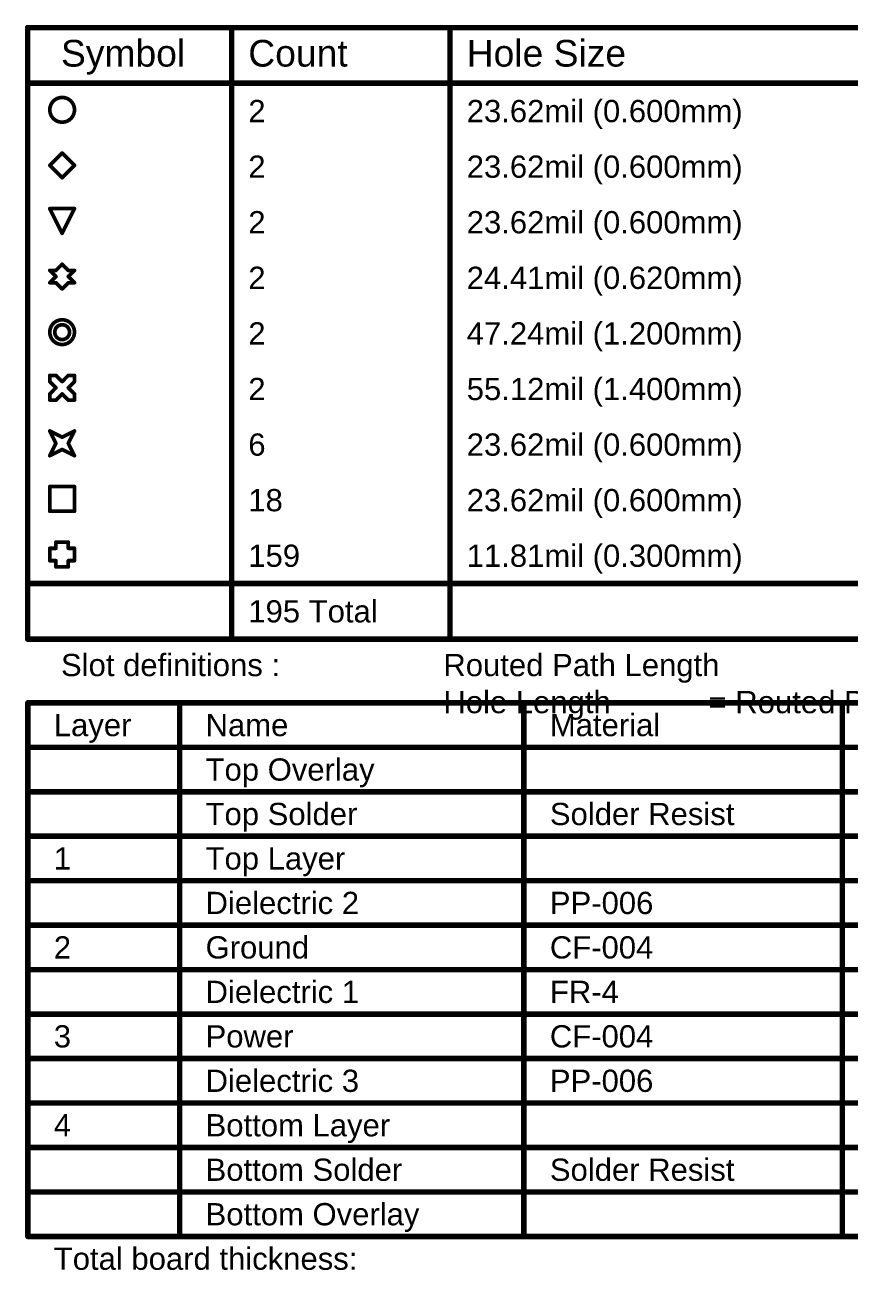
# Model space of a CAD drawing. Header units: inches. Extents: x -5 to 501, y -9 to 81.
# Drawn here: x 128.8 to 185.4, y -4 to 81.4 of the extents above; entities that cross this region are included whole.
import ezdxf

# ---------------------------------------------------------------- set-up
doc = ezdxf.new("R2010")
doc.units = ezdxf.units.IN
doc.layers.add('Drill Drawing', color=1, linetype='Continuous')
doc.layers.add('Fabrication', color=76, linetype='Continuous')
doc.styles.add('Arial', font='', dxfattribs={"height": 0.2})
doc.styles.get('Arial').set_extended_font_data('Arial')

msp = doc.modelspace()

# ---------------------------------------------------------------- linework, layer by layer
at = {"layer": 'Drill Drawing'}
for points in [[(129.019, 81.177, 0.381, 0.381, 0), (500.566, 81.177, 0.381, 0.381, 0)], [(129.019, 39.267, 0.381, 0.381, 0), (129.019, 81.177, 0.381, 0.381, 0)], [(143.012, 39.267, 0.381, 0.381, 0), (143.012, 81.177, 0.381, 0.381, 0)], [(157.994, 39.267, 0.381, 0.381, 0), (157.994, 81.177, 0.381, 0.381, 0)], [(129.019, 77.367, 0.381, 0.381, 0), (500.566, 77.367, 0.381, 0.381, 0)], [(130.538, 71.737, 0.254, 0.254, 0), (131.385, 72.583, 0.254, 0.254, 0)], [(131.385, 72.583, 0.254, 0.254, 0), (132.231, 71.737, 0.254, 0.254, 0)], [(130.538, 71.737, 0.254, 0.254, 0), (131.385, 70.89, 0.254, 0.254, 0)], [(131.385, 70.89, 0.254, 0.254, 0), (132.231, 71.737, 0.254, 0.254, 0)], [(130.538, 68.773, 0.254, 0.254, 0), (132.231, 68.773, 0.254, 0.254, 0)], [(130.538, 68.773, 0.254, 0.254, 0), (131.385, 67.08, 0.254, 0.254, 0)], [(131.385, 67.08, 0.254, 0.254, 0), (132.231, 68.773, 0.254, 0.254, 0)], [(130.961, 64.54, 0.254, 0.254, 0), (131.385, 64.963, 0.254, 0.254, 0)], [(131.385, 64.963, 0.254, 0.254, 0), (131.808, 64.54, 0.254, 0.254, 0)], [(130.538, 64.54, 0.254, 0.254, 0), (130.961, 64.117, 0.254, 0.254, 0)], [(130.538, 64.54, 0.254, 0.254, 0), (130.961, 64.54, 0.254, 0.254, 0)], [(130.538, 63.693, 0.254, 0.254, 0), (130.961, 64.117, 0.254, 0.254, 0)], [(131.808, 64.54, 0.254, 0.254, 0), (132.231, 64.54, 0.254, 0.254, 0)], [(131.808, 64.117, 0.254, 0.254, 0), (132.231, 64.54, 0.254, 0.254, 0)], [(131.808, 64.117, 0.254, 0.254, 0), (132.231, 63.693, 0.254, 0.254, 0)], [(130.538, 63.693, 0.254, 0.254, 0), (130.961, 63.693, 0.254, 0.254, 0)], [(130.961, 63.693, 0.254, 0.254, 0), (131.385, 63.27, 0.254, 0.254, 0)], [(131.385, 63.27, 0.254, 0.254, 0), (131.808, 63.693, 0.254, 0.254, 0)], [(131.808, 63.693, 0.254, 0.254, 0), (132.231, 63.693, 0.254, 0.254, 0)], [(130.538, 56.92, 0.254, 0.254, 0), (130.538, 57.343, 0.254, 0.254, 0)], [(130.538, 57.343, 0.254, 0.254, 0), (130.961, 57.343, 0.254, 0.254, 0)], [(130.961, 57.343, 0.254, 0.254, 0), (131.385, 56.92, 0.254, 0.254, 0)], [(131.385, 56.92, 0.254, 0.254, 0), (131.808, 57.343, 0.254, 0.254, 0)], [(131.808, 57.343, 0.254, 0.254, 0), (132.231, 57.343, 0.254, 0.254, 0)], [(132.231, 56.92, 0.254, 0.254, 0), (132.231, 57.343, 0.254, 0.254, 0)], [(130.538, 56.92, 0.254, 0.254, 0), (130.961, 56.497, 0.254, 0.254, 0)], [(130.538, 56.073, 0.254, 0.254, 0), (130.961, 56.497, 0.254, 0.254, 0)], [(131.808, 56.497, 0.254, 0.254, 0), (132.231, 56.92, 0.254, 0.254, 0)], [(131.808, 56.497, 0.254, 0.254, 0), (132.231, 56.073, 0.254, 0.254, 0)], [(130.538, 55.65, 0.254, 0.254, 0), (130.538, 56.073, 0.254, 0.254, 0)], [(130.538, 55.65, 0.254, 0.254, 0), (130.961, 55.65, 0.254, 0.254, 0)], [(130.961, 55.65, 0.254, 0.254, 0), (131.385, 56.073, 0.254, 0.254, 0)], [(131.385, 56.073, 0.254, 0.254, 0), (131.808, 55.65, 0.254, 0.254, 0)], [(131.808, 55.65, 0.254, 0.254, 0), (132.231, 55.65, 0.254, 0.254, 0)], [(132.231, 55.65, 0.254, 0.254, 0), (132.231, 56.073, 0.254, 0.254, 0)], [(130.538, 53.533, 0.254, 0.254, 0), (131.385, 53.11, 0.254, 0.254, 0)], [(130.538, 53.533, 0.254, 0.254, 0), (130.961, 52.687, 0.254, 0.254, 0)], [(131.385, 53.11, 0.254, 0.254, 0), (132.231, 53.533, 0.254, 0.254, 0)], [(131.808, 52.687, 0.254, 0.254, 0), (132.231, 53.533, 0.254, 0.254, 0)], [(130.538, 51.84, 0.254, 0.254, 0), (130.961, 52.687, 0.254, 0.254, 0)], [(130.538, 51.84, 0.254, 0.254, 0), (131.385, 52.263, 0.254, 0.254, 0)], [(131.385, 52.263, 0.254, 0.254, 0), (132.231, 51.84, 0.254, 0.254, 0)], [(131.808, 52.687, 0.254, 0.254, 0), (132.231, 51.84, 0.254, 0.254, 0)], [(130.538, 49.723, 0.254, 0.254, 0), (132.231, 49.723, 0.254, 0.254, 0)], [(130.538, 48.03, 0.254, 0.254, 0), (130.538, 49.723, 0.254, 0.254, 0)], [(132.231, 48.03, 0.254, 0.254, 0), (132.231, 49.723, 0.254, 0.254, 0)], [(130.538, 48.03, 0.254, 0.254, 0), (132.231, 48.03, 0.254, 0.254, 0)], [(130.538, 44.643, 0.254, 0.254, 0), (130.538, 45.49, 0.254, 0.254, 0)], [(130.538, 45.49, 0.254, 0.254, 0), (130.961, 45.49, 0.254, 0.254, 0)], [(130.961, 45.49, 0.254, 0.254, 0), (130.961, 45.913, 0.254, 0.254, 0)], [(130.961, 45.913, 0.254, 0.254, 0), (131.808, 45.913, 0.254, 0.254, 0)], [(131.808, 45.49, 0.254, 0.254, 0), (131.808, 45.913, 0.254, 0.254, 0)], [(131.808, 45.49, 0.254, 0.254, 0), (132.231, 45.49, 0.254, 0.254, 0)], [(132.231, 44.643, 0.254, 0.254, 0), (132.231, 45.49, 0.254, 0.254, 0)], [(130.538, 44.643, 0.254, 0.254, 0), (130.961, 44.643, 0.254, 0.254, 0)], [(130.961, 44.22, 0.254, 0.254, 0), (130.961, 44.643, 0.254, 0.254, 0)], [(131.808, 44.643, 0.254, 0.254, 0), (132.231, 44.643, 0.254, 0.254, 0)], [(131.808, 44.22, 0.254, 0.254, 0), (131.808, 44.643, 0.254, 0.254, 0)], [(130.961, 44.22, 0.254, 0.254, 0), (131.808, 44.22, 0.254, 0.254, 0)], [(129.019, 43.077, 0.381, 0.381, 0), (500.566, 43.077, 0.381, 0.381, 0)], [(129.019, 39.267, 0.381, 0.381, 0), (500.566, 39.267, 0.381, 0.381, 0)]]:
    msp.add_lwpolyline(points, format="xyseb", dxfattribs=at)
for points in [[(128.924, 81.177, 0.191, 0.191, 1), (129.115, 81.177, 0.191, 0.191, 1)], [(128.924, 81.177, 0.191, 0.191, 1), (129.115, 81.177, 0.191, 0.191, 1)], [(142.916, 81.177, 0.191, 0.191, 1), (143.107, 81.177, 0.191, 0.191, 1)], [(157.898, 81.177, 0.191, 0.191, 1), (158.089, 81.177, 0.191, 0.191, 1)], [(128.924, 77.367, 0.191, 0.191, 1), (129.115, 77.367, 0.191, 0.191, 1)], [(132.231, 75.547, 0.254, 0.254, 1), (130.538, 75.547, 0.254, 0.254, 1)], [(130.475, 75.547, 0.127, 0.127, 1), (130.602, 75.547, 0.127, 0.127, 1)], [(132.168, 75.547, 0.127, 0.127, 1), (132.295, 75.547, 0.127, 0.127, 1)], [(131.321, 72.583, 0.127, 0.127, 1), (131.448, 72.583, 0.127, 0.127, 1)], [(131.321, 72.583, 0.127, 0.127, 1), (131.448, 72.583, 0.127, 0.127, 1)], [(130.475, 71.737, 0.127, 0.127, 1), (130.602, 71.737, 0.127, 0.127, 1)], [(130.475, 71.737, 0.127, 0.127, 1), (130.602, 71.737, 0.127, 0.127, 1)], [(132.168, 71.737, 0.127, 0.127, 1), (132.295, 71.737, 0.127, 0.127, 1)], [(132.168, 71.737, 0.127, 0.127, 1), (132.295, 71.737, 0.127, 0.127, 1)], [(131.321, 70.89, 0.127, 0.127, 1), (131.448, 70.89, 0.127, 0.127, 1)], [(131.321, 70.89, 0.127, 0.127, 1), (131.448, 70.89, 0.127, 0.127, 1)], [(130.475, 68.773, 0.127, 0.127, 1), (130.602, 68.773, 0.127, 0.127, 1)], [(130.475, 68.773, 0.127, 0.127, 1), (130.602, 68.773, 0.127, 0.127, 1)], [(132.168, 68.773, 0.127, 0.127, 1), (132.295, 68.773, 0.127, 0.127, 1)], [(132.168, 68.773, 0.127, 0.127, 1), (132.295, 68.773, 0.127, 0.127, 1)], [(131.321, 67.08, 0.127, 0.127, 1), (131.448, 67.08, 0.127, 0.127, 1)], [(131.321, 67.08, 0.127, 0.127, 1), (131.448, 67.08, 0.127, 0.127, 1)], [(131.321, 64.963, 0.127, 0.127, 1), (131.448, 64.963, 0.127, 0.127, 1)], [(131.321, 64.963, 0.127, 0.127, 1), (131.448, 64.963, 0.127, 0.127, 1)], [(130.475, 64.54, 0.127, 0.127, 1), (130.602, 64.54, 0.127, 0.127, 1)], [(130.475, 64.54, 0.127, 0.127, 1), (130.602, 64.54, 0.127, 0.127, 1)], [(130.898, 64.54, 0.127, 0.127, 1), (131.025, 64.54, 0.127, 0.127, 1)], [(130.898, 64.54, 0.127, 0.127, 1), (131.025, 64.54, 0.127, 0.127, 1)], [(130.898, 64.117, 0.127, 0.127, 1), (131.025, 64.117, 0.127, 0.127, 1)], [(130.898, 64.117, 0.127, 0.127, 1), (131.025, 64.117, 0.127, 0.127, 1)], [(131.745, 64.54, 0.127, 0.127, 1), (131.872, 64.54, 0.127, 0.127, 1)], [(131.745, 64.54, 0.127, 0.127, 1), (131.872, 64.54, 0.127, 0.127, 1)], [(131.745, 64.117, 0.127, 0.127, 1), (131.872, 64.117, 0.127, 0.127, 1)], [(131.745, 64.117, 0.127, 0.127, 1), (131.872, 64.117, 0.127, 0.127, 1)], [(132.168, 64.54, 0.127, 0.127, 1), (132.295, 64.54, 0.127, 0.127, 1)], [(132.168, 64.54, 0.127, 0.127, 1), (132.295, 64.54, 0.127, 0.127, 1)], [(130.475, 63.693, 0.127, 0.127, 1), (130.602, 63.693, 0.127, 0.127, 1)], [(130.475, 63.693, 0.127, 0.127, 1), (130.602, 63.693, 0.127, 0.127, 1)], [(130.898, 63.693, 0.127, 0.127, 1), (131.025, 63.693, 0.127, 0.127, 1)], [(130.898, 63.693, 0.127, 0.127, 1), (131.025, 63.693, 0.127, 0.127, 1)], [(131.321, 63.27, 0.127, 0.127, 1), (131.448, 63.27, 0.127, 0.127, 1)], [(131.321, 63.27, 0.127, 0.127, 1), (131.448, 63.27, 0.127, 0.127, 1)], [(131.745, 63.693, 0.127, 0.127, 1), (131.872, 63.693, 0.127, 0.127, 1)], [(131.745, 63.693, 0.127, 0.127, 1), (131.872, 63.693, 0.127, 0.127, 1)], [(132.168, 63.693, 0.127, 0.127, 1), (132.295, 63.693, 0.127, 0.127, 1)], [(132.168, 63.693, 0.127, 0.127, 1), (132.295, 63.693, 0.127, 0.127, 1)], [(132.231, 60.307, 0.254, 0.254, 1), (130.538, 60.307, 0.254, 0.254, 1)], [(131.893, 60.307, 0.254, 0.254, 1), (130.877, 60.307, 0.254, 0.254, 1)], [(130.475, 60.307, 0.127, 0.127, 1), (130.602, 60.307, 0.127, 0.127, 1)], [(130.813, 60.307, 0.127, 0.127, 1), (130.94, 60.307, 0.127, 0.127, 1)], [(131.829, 60.307, 0.127, 0.127, 1), (131.956, 60.307, 0.127, 0.127, 1)], [(132.168, 60.307, 0.127, 0.127, 1), (132.295, 60.307, 0.127, 0.127, 1)], [(130.475, 57.343, 0.127, 0.127, 1), (130.602, 57.343, 0.127, 0.127, 1)], [(130.475, 57.343, 0.127, 0.127, 1), (130.602, 57.343, 0.127, 0.127, 1)], [(130.898, 57.343, 0.127, 0.127, 1), (131.025, 57.343, 0.127, 0.127, 1)], [(130.898, 57.343, 0.127, 0.127, 1), (131.025, 57.343, 0.127, 0.127, 1)], [(131.745, 57.343, 0.127, 0.127, 1), (131.872, 57.343, 0.127, 0.127, 1)], [(131.745, 57.343, 0.127, 0.127, 1), (131.872, 57.343, 0.127, 0.127, 1)], [(132.168, 57.343, 0.127, 0.127, 1), (132.295, 57.343, 0.127, 0.127, 1)], [(132.168, 57.343, 0.127, 0.127, 1), (132.295, 57.343, 0.127, 0.127, 1)], [(130.475, 56.92, 0.127, 0.127, 1), (130.602, 56.92, 0.127, 0.127, 1)], [(130.475, 56.92, 0.127, 0.127, 1), (130.602, 56.92, 0.127, 0.127, 1)], [(130.898, 56.497, 0.127, 0.127, 1), (131.025, 56.497, 0.127, 0.127, 1)], [(130.898, 56.497, 0.127, 0.127, 1), (131.025, 56.497, 0.127, 0.127, 1)], [(131.321, 56.92, 0.127, 0.127, 1), (131.448, 56.92, 0.127, 0.127, 1)], [(131.321, 56.92, 0.127, 0.127, 1), (131.448, 56.92, 0.127, 0.127, 1)], [(131.745, 56.497, 0.127, 0.127, 1), (131.872, 56.497, 0.127, 0.127, 1)], [(131.745, 56.497, 0.127, 0.127, 1), (131.872, 56.497, 0.127, 0.127, 1)], [(132.168, 56.92, 0.127, 0.127, 1), (132.295, 56.92, 0.127, 0.127, 1)], [(132.168, 56.92, 0.127, 0.127, 1), (132.295, 56.92, 0.127, 0.127, 1)], [(130.475, 56.073, 0.127, 0.127, 1), (130.602, 56.073, 0.127, 0.127, 1)], [(130.475, 56.073, 0.127, 0.127, 1), (130.602, 56.073, 0.127, 0.127, 1)], [(130.475, 55.65, 0.127, 0.127, 1), (130.602, 55.65, 0.127, 0.127, 1)], [(130.475, 55.65, 0.127, 0.127, 1), (130.602, 55.65, 0.127, 0.127, 1)], [(130.898, 55.65, 0.127, 0.127, 1), (131.025, 55.65, 0.127, 0.127, 1)], [(130.898, 55.65, 0.127, 0.127, 1), (131.025, 55.65, 0.127, 0.127, 1)], [(131.321, 56.073, 0.127, 0.127, 1), (131.448, 56.073, 0.127, 0.127, 1)], [(131.321, 56.073, 0.127, 0.127, 1), (131.448, 56.073, 0.127, 0.127, 1)], [(131.745, 55.65, 0.127, 0.127, 1), (131.872, 55.65, 0.127, 0.127, 1)], [(131.745, 55.65, 0.127, 0.127, 1), (131.872, 55.65, 0.127, 0.127, 1)], [(132.168, 56.073, 0.127, 0.127, 1), (132.295, 56.073, 0.127, 0.127, 1)], [(132.168, 56.073, 0.127, 0.127, 1), (132.295, 56.073, 0.127, 0.127, 1)], [(132.168, 55.65, 0.127, 0.127, 1), (132.295, 55.65, 0.127, 0.127, 1)], [(132.168, 55.65, 0.127, 0.127, 1), (132.295, 55.65, 0.127, 0.127, 1)], [(130.475, 53.533, 0.127, 0.127, 1), (130.602, 53.533, 0.127, 0.127, 1)], [(130.475, 53.533, 0.127, 0.127, 1), (130.602, 53.533, 0.127, 0.127, 1)], [(131.321, 53.11, 0.127, 0.127, 1), (131.448, 53.11, 0.127, 0.127, 1)], [(131.321, 53.11, 0.127, 0.127, 1), (131.448, 53.11, 0.127, 0.127, 1)], [(132.168, 53.533, 0.127, 0.127, 1), (132.295, 53.533, 0.127, 0.127, 1)], [(132.168, 53.533, 0.127, 0.127, 1), (132.295, 53.533, 0.127, 0.127, 1)], [(130.898, 52.687, 0.127, 0.127, 1), (131.025, 52.687, 0.127, 0.127, 1)], [(130.898, 52.687, 0.127, 0.127, 1), (131.025, 52.687, 0.127, 0.127, 1)], [(131.321, 52.263, 0.127, 0.127, 1), (131.448, 52.263, 0.127, 0.127, 1)], [(131.321, 52.263, 0.127, 0.127, 1), (131.448, 52.263, 0.127, 0.127, 1)], [(131.745, 52.687, 0.127, 0.127, 1), (131.872, 52.687, 0.127, 0.127, 1)], [(131.745, 52.687, 0.127, 0.127, 1), (131.872, 52.687, 0.127, 0.127, 1)], [(130.475, 51.84, 0.127, 0.127, 1), (130.602, 51.84, 0.127, 0.127, 1)], [(130.475, 51.84, 0.127, 0.127, 1), (130.602, 51.84, 0.127, 0.127, 1)], [(132.168, 51.84, 0.127, 0.127, 1), (132.295, 51.84, 0.127, 0.127, 1)], [(132.168, 51.84, 0.127, 0.127, 1), (132.295, 51.84, 0.127, 0.127, 1)], [(130.475, 49.723, 0.127, 0.127, 1), (130.602, 49.723, 0.127, 0.127, 1)], [(130.475, 49.723, 0.127, 0.127, 1), (130.602, 49.723, 0.127, 0.127, 1)], [(132.168, 49.723, 0.127, 0.127, 1), (132.295, 49.723, 0.127, 0.127, 1)], [(132.168, 49.723, 0.127, 0.127, 1), (132.295, 49.723, 0.127, 0.127, 1)], [(130.475, 48.03, 0.127, 0.127, 1), (130.602, 48.03, 0.127, 0.127, 1)], [(130.475, 48.03, 0.127, 0.127, 1), (130.602, 48.03, 0.127, 0.127, 1)], [(132.168, 48.03, 0.127, 0.127, 1), (132.295, 48.03, 0.127, 0.127, 1)], [(132.168, 48.03, 0.127, 0.127, 1), (132.295, 48.03, 0.127, 0.127, 1)], [(130.475, 45.49, 0.127, 0.127, 1), (130.602, 45.49, 0.127, 0.127, 1)], [(130.475, 45.49, 0.127, 0.127, 1), (130.602, 45.49, 0.127, 0.127, 1)], [(130.898, 45.913, 0.127, 0.127, 1), (131.025, 45.913, 0.127, 0.127, 1)], [(130.898, 45.913, 0.127, 0.127, 1), (131.025, 45.913, 0.127, 0.127, 1)], [(130.898, 45.49, 0.127, 0.127, 1), (131.025, 45.49, 0.127, 0.127, 1)], [(130.898, 45.49, 0.127, 0.127, 1), (131.025, 45.49, 0.127, 0.127, 1)], [(131.745, 45.913, 0.127, 0.127, 1), (131.872, 45.913, 0.127, 0.127, 1)], [(131.745, 45.913, 0.127, 0.127, 1), (131.872, 45.913, 0.127, 0.127, 1)], [(131.745, 45.49, 0.127, 0.127, 1), (131.872, 45.49, 0.127, 0.127, 1)], [(131.745, 45.49, 0.127, 0.127, 1), (131.872, 45.49, 0.127, 0.127, 1)], [(132.168, 45.49, 0.127, 0.127, 1), (132.295, 45.49, 0.127, 0.127, 1)], [(132.168, 45.49, 0.127, 0.127, 1), (132.295, 45.49, 0.127, 0.127, 1)], [(130.475, 44.643, 0.127, 0.127, 1), (130.602, 44.643, 0.127, 0.127, 1)], [(130.475, 44.643, 0.127, 0.127, 1), (130.602, 44.643, 0.127, 0.127, 1)], [(130.898, 44.643, 0.127, 0.127, 1), (131.025, 44.643, 0.127, 0.127, 1)], [(130.898, 44.643, 0.127, 0.127, 1), (131.025, 44.643, 0.127, 0.127, 1)], [(131.745, 44.643, 0.127, 0.127, 1), (131.872, 44.643, 0.127, 0.127, 1)], [(131.745, 44.643, 0.127, 0.127, 1), (131.872, 44.643, 0.127, 0.127, 1)], [(132.168, 44.643, 0.127, 0.127, 1), (132.295, 44.643, 0.127, 0.127, 1)], [(132.168, 44.643, 0.127, 0.127, 1), (132.295, 44.643, 0.127, 0.127, 1)], [(130.898, 44.22, 0.127, 0.127, 1), (131.025, 44.22, 0.127, 0.127, 1)], [(130.898, 44.22, 0.127, 0.127, 1), (131.025, 44.22, 0.127, 0.127, 1)], [(131.745, 44.22, 0.127, 0.127, 1), (131.872, 44.22, 0.127, 0.127, 1)], [(131.745, 44.22, 0.127, 0.127, 1), (131.872, 44.22, 0.127, 0.127, 1)], [(128.924, 43.077, 0.191, 0.191, 1), (129.115, 43.077, 0.191, 0.191, 1)], [(128.924, 39.267, 0.191, 0.191, 1), (129.115, 39.267, 0.191, 0.191, 1)], [(128.924, 39.267, 0.191, 0.191, 1), (129.115, 39.267, 0.191, 0.191, 1)], [(142.916, 39.267, 0.191, 0.191, 1), (143.107, 39.267, 0.191, 0.191, 1)], [(157.898, 39.267, 0.191, 0.191, 1), (158.089, 39.267, 0.191, 0.191, 1)]]:
    msp.add_lwpolyline(points, format="xyseb", close=True, dxfattribs=at)
at = {"layer": 'Fabrication'}
for points in [[(129.034, -1.676, 0.381, 0.381, 0), (129.034, 34.9, 0.381, 0.381, 0)], [(129.034, 34.9, 0.381, 0.381, 0), (244.32, 34.9, 0.381, 0.381, 0)], [(139.446, -1.676, 0.381, 0.381, 0), (139.446, 34.9, 0.381, 0.381, 0)], [(163.062, -1.676, 0.381, 0.381, 0), (163.062, 34.9, 0.381, 0.381, 0)], [(184.9, -1.676, 0.381, 0.381, 0), (184.9, 34.9, 0.381, 0.381, 0)], [(129.034, 31.852, 0.381, 0.381, 0), (244.32, 31.852, 0.381, 0.381, 0)], [(129.034, 28.804, 0.381, 0.381, 0), (139.446, 28.804, 0.381, 0.381, 0)], [(139.446, 28.804, 0.381, 0.381, 0), (163.062, 28.804, 0.381, 0.381, 0)], [(163.062, 28.804, 0.381, 0.381, 0), (184.9, 28.804, 0.381, 0.381, 0)], [(184.9, 28.804, 0.381, 0.381, 0), (201.405, 28.804, 0.381, 0.381, 0)], [(129.034, 25.756, 0.381, 0.381, 0), (139.446, 25.756, 0.381, 0.381, 0)], [(139.446, 25.756, 0.381, 0.381, 0), (163.062, 25.756, 0.381, 0.381, 0)], [(163.062, 25.756, 0.381, 0.381, 0), (184.9, 25.756, 0.381, 0.381, 0)], [(184.9, 25.756, 0.381, 0.381, 0), (201.405, 25.756, 0.381, 0.381, 0)], [(129.034, 22.708, 0.381, 0.381, 0), (139.446, 22.708, 0.381, 0.381, 0)], [(139.446, 22.708, 0.381, 0.381, 0), (163.062, 22.708, 0.381, 0.381, 0)], [(163.062, 22.708, 0.381, 0.381, 0), (184.9, 22.708, 0.381, 0.381, 0)], [(184.9, 22.708, 0.381, 0.381, 0), (201.405, 22.708, 0.381, 0.381, 0)], [(129.034, 19.66, 0.381, 0.381, 0), (139.446, 19.66, 0.381, 0.381, 0)], [(139.446, 19.66, 0.381, 0.381, 0), (163.062, 19.66, 0.381, 0.381, 0)], [(163.062, 19.66, 0.381, 0.381, 0), (184.9, 19.66, 0.381, 0.381, 0)], [(184.9, 19.66, 0.381, 0.381, 0), (201.405, 19.66, 0.381, 0.381, 0)], [(129.034, 16.612, 0.381, 0.381, 0), (139.446, 16.612, 0.381, 0.381, 0)], [(139.446, 16.612, 0.381, 0.381, 0), (163.062, 16.612, 0.381, 0.381, 0)], [(163.062, 16.612, 0.381, 0.381, 0), (184.9, 16.612, 0.381, 0.381, 0)], [(184.9, 16.612, 0.381, 0.381, 0), (201.405, 16.612, 0.381, 0.381, 0)], [(129.034, 13.564, 0.381, 0.381, 0), (139.446, 13.564, 0.381, 0.381, 0)], [(139.446, 13.564, 0.381, 0.381, 0), (163.062, 13.564, 0.381, 0.381, 0)], [(163.062, 13.564, 0.381, 0.381, 0), (184.9, 13.564, 0.381, 0.381, 0)], [(184.9, 13.564, 0.381, 0.381, 0), (201.405, 13.564, 0.381, 0.381, 0)], [(129.034, 10.516, 0.381, 0.381, 0), (139.446, 10.516, 0.381, 0.381, 0)], [(139.446, 10.516, 0.381, 0.381, 0), (163.062, 10.516, 0.381, 0.381, 0)], [(163.062, 10.516, 0.381, 0.381, 0), (184.9, 10.516, 0.381, 0.381, 0)], [(184.9, 10.516, 0.381, 0.381, 0), (201.405, 10.516, 0.381, 0.381, 0)], [(129.034, 7.468, 0.381, 0.381, 0), (139.446, 7.468, 0.381, 0.381, 0)], [(139.446, 7.468, 0.381, 0.381, 0), (163.062, 7.468, 0.381, 0.381, 0)], [(163.062, 7.468, 0.381, 0.381, 0), (184.9, 7.468, 0.381, 0.381, 0)], [(184.9, 7.468, 0.381, 0.381, 0), (201.405, 7.468, 0.381, 0.381, 0)], [(129.034, 4.42, 0.381, 0.381, 0), (139.446, 4.42, 0.381, 0.381, 0)], [(139.446, 4.42, 0.381, 0.381, 0), (163.062, 4.42, 0.381, 0.381, 0)], [(163.062, 4.42, 0.381, 0.381, 0), (184.9, 4.42, 0.381, 0.381, 0)], [(184.9, 4.42, 0.381, 0.381, 0), (201.405, 4.42, 0.381, 0.381, 0)], [(129.034, 1.372, 0.381, 0.381, 0), (139.446, 1.372, 0.381, 0.381, 0)], [(139.446, 1.372, 0.381, 0.381, 0), (163.062, 1.372, 0.381, 0.381, 0)], [(163.062, 1.372, 0.381, 0.381, 0), (184.9, 1.372, 0.381, 0.381, 0)], [(184.9, 1.372, 0.381, 0.381, 0), (201.405, 1.372, 0.381, 0.381, 0)], [(129.034, -1.676, 0.381, 0.381, 0), (139.446, -1.676, 0.381, 0.381, 0)], [(139.446, -1.676, 0.381, 0.381, 0), (163.062, -1.676, 0.381, 0.381, 0)], [(163.062, -1.676, 0.381, 0.381, 0), (184.9, -1.676, 0.381, 0.381, 0)], [(184.9, -1.676, 0.381, 0.381, 0), (201.405, -1.676, 0.381, 0.381, 0)]]:
    msp.add_lwpolyline(points, format="xyseb", dxfattribs=at)
for points in [[(128.939, 34.9, 0.191, 0.191, 1), (129.129, 34.9, 0.191, 0.191, 1)], [(128.939, 34.9, 0.191, 0.191, 1), (129.129, 34.9, 0.191, 0.191, 1)], [(139.351, 34.9, 0.191, 0.191, 1), (139.541, 34.9, 0.191, 0.191, 1)], [(162.966, 34.9, 0.191, 0.191, 1), (163.157, 34.9, 0.191, 0.191, 1)], [(184.804, 34.9, 0.191, 0.191, 1), (184.995, 34.9, 0.191, 0.191, 1)], [(128.939, 31.852, 0.191, 0.191, 1), (129.129, 31.852, 0.191, 0.191, 1)], [(128.939, 28.804, 0.191, 0.191, 1), (129.129, 28.804, 0.191, 0.191, 1)], [(139.351, 28.804, 0.191, 0.191, 1), (139.541, 28.804, 0.191, 0.191, 1)], [(139.351, 28.804, 0.191, 0.191, 1), (139.541, 28.804, 0.191, 0.191, 1)], [(162.966, 28.804, 0.191, 0.191, 1), (163.157, 28.804, 0.191, 0.191, 1)], [(162.966, 28.804, 0.191, 0.191, 1), (163.157, 28.804, 0.191, 0.191, 1)], [(184.804, 28.804, 0.191, 0.191, 1), (184.995, 28.804, 0.191, 0.191, 1)], [(184.804, 28.804, 0.191, 0.191, 1), (184.995, 28.804, 0.191, 0.191, 1)], [(128.939, 25.756, 0.191, 0.191, 1), (129.129, 25.756, 0.191, 0.191, 1)], [(139.351, 25.756, 0.191, 0.191, 1), (139.541, 25.756, 0.191, 0.191, 1)], [(139.351, 25.756, 0.191, 0.191, 1), (139.541, 25.756, 0.191, 0.191, 1)], [(162.966, 25.756, 0.191, 0.191, 1), (163.157, 25.756, 0.191, 0.191, 1)], [(162.966, 25.756, 0.191, 0.191, 1), (163.157, 25.756, 0.191, 0.191, 1)], [(184.804, 25.756, 0.191, 0.191, 1), (184.995, 25.756, 0.191, 0.191, 1)], [(184.804, 25.756, 0.191, 0.191, 1), (184.995, 25.756, 0.191, 0.191, 1)], [(128.939, 22.708, 0.191, 0.191, 1), (129.129, 22.708, 0.191, 0.191, 1)], [(139.351, 22.708, 0.191, 0.191, 1), (139.541, 22.708, 0.191, 0.191, 1)], [(139.351, 22.708, 0.191, 0.191, 1), (139.541, 22.708, 0.191, 0.191, 1)], [(162.966, 22.708, 0.191, 0.191, 1), (163.157, 22.708, 0.191, 0.191, 1)], [(162.966, 22.708, 0.191, 0.191, 1), (163.157, 22.708, 0.191, 0.191, 1)], [(184.804, 22.708, 0.191, 0.191, 1), (184.995, 22.708, 0.191, 0.191, 1)], [(184.804, 22.708, 0.191, 0.191, 1), (184.995, 22.708, 0.191, 0.191, 1)], [(128.939, 19.66, 0.191, 0.191, 1), (129.129, 19.66, 0.191, 0.191, 1)], [(139.351, 19.66, 0.191, 0.191, 1), (139.541, 19.66, 0.191, 0.191, 1)], [(139.351, 19.66, 0.191, 0.191, 1), (139.541, 19.66, 0.191, 0.191, 1)], [(162.966, 19.66, 0.191, 0.191, 1), (163.157, 19.66, 0.191, 0.191, 1)], [(162.966, 19.66, 0.191, 0.191, 1), (163.157, 19.66, 0.191, 0.191, 1)], [(184.804, 19.66, 0.191, 0.191, 1), (184.995, 19.66, 0.191, 0.191, 1)], [(184.804, 19.66, 0.191, 0.191, 1), (184.995, 19.66, 0.191, 0.191, 1)], [(128.939, 16.612, 0.191, 0.191, 1), (129.129, 16.612, 0.191, 0.191, 1)], [(139.351, 16.612, 0.191, 0.191, 1), (139.541, 16.612, 0.191, 0.191, 1)], [(139.351, 16.612, 0.191, 0.191, 1), (139.541, 16.612, 0.191, 0.191, 1)], [(162.966, 16.612, 0.191, 0.191, 1), (163.157, 16.612, 0.191, 0.191, 1)], [(162.966, 16.612, 0.191, 0.191, 1), (163.157, 16.612, 0.191, 0.191, 1)], [(184.804, 16.612, 0.191, 0.191, 1), (184.995, 16.612, 0.191, 0.191, 1)], [(184.804, 16.612, 0.191, 0.191, 1), (184.995, 16.612, 0.191, 0.191, 1)], [(128.939, 13.564, 0.191, 0.191, 1), (129.129, 13.564, 0.191, 0.191, 1)], [(139.351, 13.564, 0.191, 0.191, 1), (139.541, 13.564, 0.191, 0.191, 1)], [(139.351, 13.564, 0.191, 0.191, 1), (139.541, 13.564, 0.191, 0.191, 1)], [(162.966, 13.564, 0.191, 0.191, 1), (163.157, 13.564, 0.191, 0.191, 1)], [(162.966, 13.564, 0.191, 0.191, 1), (163.157, 13.564, 0.191, 0.191, 1)], [(184.804, 13.564, 0.191, 0.191, 1), (184.995, 13.564, 0.191, 0.191, 1)], [(184.804, 13.564, 0.191, 0.191, 1), (184.995, 13.564, 0.191, 0.191, 1)], [(128.939, 10.516, 0.191, 0.191, 1), (129.129, 10.516, 0.191, 0.191, 1)], [(139.351, 10.516, 0.191, 0.191, 1), (139.541, 10.516, 0.191, 0.191, 1)], [(139.351, 10.516, 0.191, 0.191, 1), (139.541, 10.516, 0.191, 0.191, 1)], [(162.966, 10.516, 0.191, 0.191, 1), (163.157, 10.516, 0.191, 0.191, 1)], [(162.966, 10.516, 0.191, 0.191, 1), (163.157, 10.516, 0.191, 0.191, 1)], [(184.804, 10.516, 0.191, 0.191, 1), (184.995, 10.516, 0.191, 0.191, 1)], [(184.804, 10.516, 0.191, 0.191, 1), (184.995, 10.516, 0.191, 0.191, 1)], [(128.939, 7.468, 0.191, 0.191, 1), (129.129, 7.468, 0.191, 0.191, 1)], [(139.351, 7.468, 0.191, 0.191, 1), (139.541, 7.468, 0.191, 0.191, 1)], [(139.351, 7.468, 0.191, 0.191, 1), (139.541, 7.468, 0.191, 0.191, 1)], [(162.966, 7.468, 0.191, 0.191, 1), (163.157, 7.468, 0.191, 0.191, 1)], [(162.966, 7.468, 0.191, 0.191, 1), (163.157, 7.468, 0.191, 0.191, 1)], [(184.804, 7.468, 0.191, 0.191, 1), (184.995, 7.468, 0.191, 0.191, 1)], [(184.804, 7.468, 0.191, 0.191, 1), (184.995, 7.468, 0.191, 0.191, 1)], [(128.939, 4.42, 0.191, 0.191, 1), (129.129, 4.42, 0.191, 0.191, 1)], [(139.351, 4.42, 0.191, 0.191, 1), (139.541, 4.42, 0.191, 0.191, 1)], [(139.351, 4.42, 0.191, 0.191, 1), (139.541, 4.42, 0.191, 0.191, 1)], [(162.966, 4.42, 0.191, 0.191, 1), (163.157, 4.42, 0.191, 0.191, 1)], [(162.966, 4.42, 0.191, 0.191, 1), (163.157, 4.42, 0.191, 0.191, 1)], [(184.804, 4.42, 0.191, 0.191, 1), (184.995, 4.42, 0.191, 0.191, 1)], [(184.804, 4.42, 0.191, 0.191, 1), (184.995, 4.42, 0.191, 0.191, 1)], [(128.939, 1.372, 0.191, 0.191, 1), (129.129, 1.372, 0.191, 0.191, 1)], [(139.351, 1.372, 0.191, 0.191, 1), (139.541, 1.372, 0.191, 0.191, 1)], [(139.351, 1.372, 0.191, 0.191, 1), (139.541, 1.372, 0.191, 0.191, 1)], [(162.966, 1.372, 0.191, 0.191, 1), (163.157, 1.372, 0.191, 0.191, 1)], [(162.966, 1.372, 0.191, 0.191, 1), (163.157, 1.372, 0.191, 0.191, 1)], [(184.804, 1.372, 0.191, 0.191, 1), (184.995, 1.372, 0.191, 0.191, 1)], [(184.804, 1.372, 0.191, 0.191, 1), (184.995, 1.372, 0.191, 0.191, 1)], [(128.939, -1.676, 0.191, 0.191, 1), (129.129, -1.676, 0.191, 0.191, 1)], [(128.939, -1.676, 0.191, 0.191, 1), (129.129, -1.676, 0.191, 0.191, 1)], [(139.351, -1.676, 0.191, 0.191, 1), (139.541, -1.676, 0.191, 0.191, 1)], [(139.351, -1.676, 0.191, 0.191, 1), (139.541, -1.676, 0.191, 0.191, 1)], [(139.351, -1.676, 0.191, 0.191, 1), (139.541, -1.676, 0.191, 0.191, 1)], [(162.966, -1.676, 0.191, 0.191, 1), (163.157, -1.676, 0.191, 0.191, 1)], [(162.966, -1.676, 0.191, 0.191, 1), (163.157, -1.676, 0.191, 0.191, 1)], [(162.966, -1.676, 0.191, 0.191, 1), (163.157, -1.676, 0.191, 0.191, 1)], [(184.804, -1.676, 0.191, 0.191, 1), (184.995, -1.676, 0.191, 0.191, 1)], [(184.804, -1.676, 0.191, 0.191, 1), (184.995, -1.676, 0.191, 0.191, 1)], [(184.804, -1.676, 0.191, 0.191, 1), (184.995, -1.676, 0.191, 0.191, 1)]]:
    msp.add_lwpolyline(points, format="xyseb", close=True, dxfattribs=at)

# ---------------------------------------------------------------- texts
at = {"layer": 'Drill Drawing', "style": 'Arial'}
for s, height, p in [('Symbol', 1.8288, (131.305, 78.51)), ('Count', 1.8288, (144.155, 78.51)), ('Hole Size', 1.8288, (159.137, 78.51)), ('2', 1.524, (144.155, 74.7)), ('23.62mil (0.600mm)', 1.524, (159.137, 74.7)), ('2', 1.524, (144.155, 70.89)), ('23.62mil (0.600mm)', 1.524, (159.137, 70.89)), ('2', 1.524, (144.155, 67.08)), ('23.62mil (0.600mm)', 1.524, (159.137, 67.08)), ('24.41mil (0.620mm)', 1.524, (159.137, 63.27)), ('2', 1.524, (144.155, 63.27)), ('2', 1.524, (144.155, 59.46)), ('47.24mil (1.200mm)', 1.524, (159.137, 59.46)), ('2', 1.524, (144.155, 55.65)), ('55.12mil (1.400mm)', 1.524, (159.137, 55.65)), ('6', 1.524, (144.155, 51.84)), ('23.62mil (0.600mm)', 1.524, (159.137, 51.84)), ('18', 1.524, (144.155, 48.03)), ('23.62mil (0.600mm)', 1.524, (159.137, 48.03)), ('159', 1.524, (144.155, 44.22)), ('11.81mil (0.300mm)', 1.524, (159.137, 44.22)), ('195 Total', 1.524, (144.155, 40.41)), ('Slot definitions :', 1.524, (131.305, 36.728)), ('Routed Path Length', 1.524, (157.536, 36.728)), ('Hole Length', 1.524, (157.536, 34.188)), (' = Routed Path Length + Tool Size = Slot length as defined in the PCB layout', 1.524, (175.133, 34.188))]:
    msp.add_text(s, height=height, dxfattribs=at).set_placement(p)
at = {"layer": 'Fabrication', "style": 'Arial'}
for s, p in [('Material', (164.84, 32.614)), ('Layer', (130.812, 32.614)), ('Name', (141.224, 32.614)), ('Top Overlay', (141.224, 29.566)), ('Top Solder', (141.224, 26.518)), ('Solder Resist', (164.84, 26.518)), ('1', (130.812, 23.47)), ('Top Layer', (141.224, 23.47)), ('Dielectric 2', (141.224, 20.422)), ('PP-006', (164.84, 20.422)), ('2', (130.812, 17.374)), ('Ground', (141.224, 17.374)), ('CF-004', (164.84, 17.374)), ('Dielectric 1', (141.224, 14.326)), ('FR-4', (164.84, 14.326)), ('3', (130.812, 11.278)), ('CF-004', (164.84, 11.278)), ('Power', (141.224, 11.278)), ('Dielectric 3', (141.224, 8.23)), ('PP-006', (164.84, 8.23)), ('4', (130.812, 5.182)), ('Bottom Layer', (141.224, 5.182)), ('Bottom Solder', (141.224, 2.134)), ('Solder Resist', (164.84, 2.134)), ('Bottom Overlay', (141.224, -0.914)), ('Total board thickness:', (130.812, -3.962))]:
    msp.add_text(s, height=1.524, dxfattribs=at).set_placement(p)

doc.saveas('drawing.dxf')
